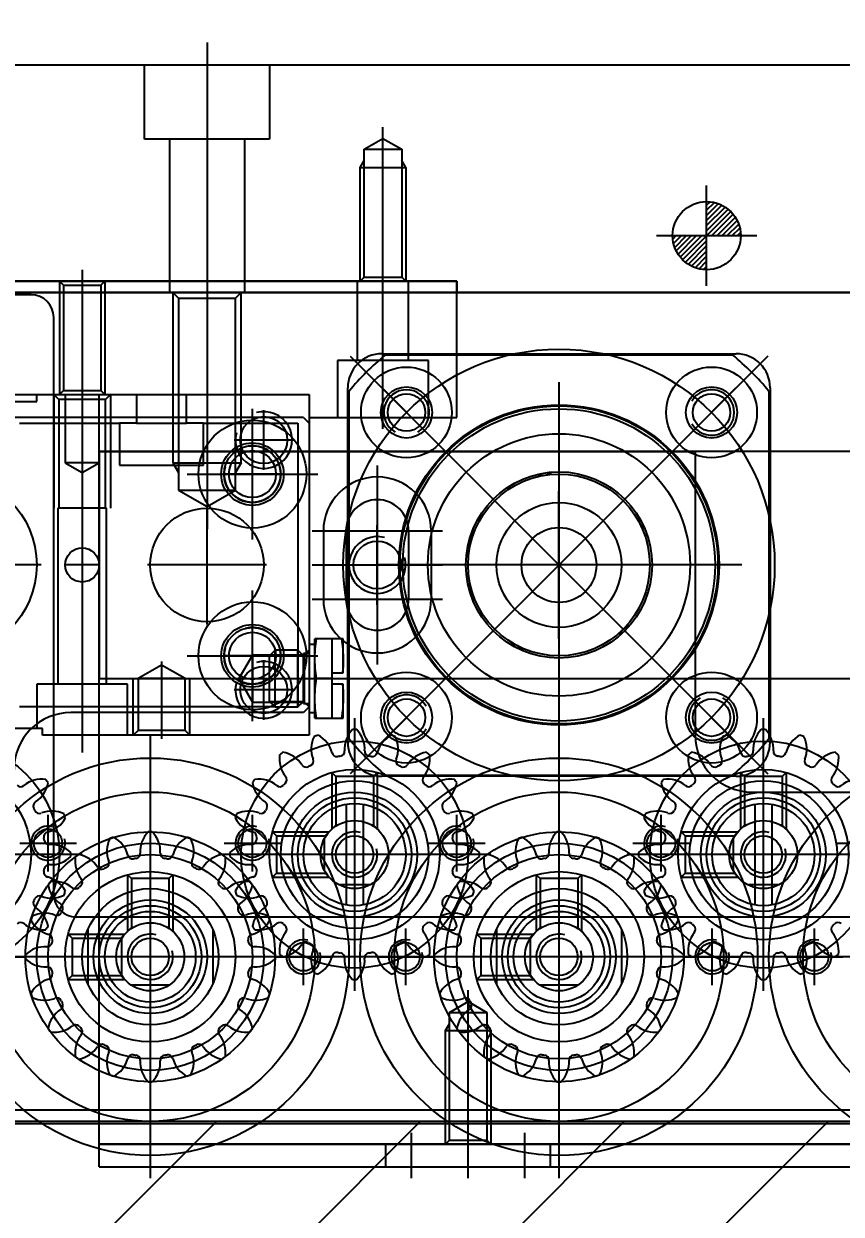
# Model space of a CAD drawing. Header units: inches. Extents: x 0 to 77285, y -118 to 40065.
# Drawn here: x 16392.5 to 16464.5, y 25987.4 to 26092.2 of the extents above; entities that cross this region are included whole.
import ezdxf

# ---------------------------------------------------------------- set-up
doc = ezdxf.new("R2010")
doc.units = ezdxf.units.IN
doc.header["$LTSCALE"] = 5
doc.header["$MEASUREMENT"] = 0
doc.layers.add('A', color=8, linetype='Continuous')
doc.styles.add('SCI', font='')
doc.styles.get('SCI').set_extended_font_data('Gulim')
doc.dimstyles.new('SCH', dxfattribs={"dimtxt": 2.5, "dimasz": 2, "dimexe": 1.25, "dimexo": 0.625, "dimtad": 1, "dimdec": 8, "dimtxsty": 'SCI', "dimcen": 2.5, "dimclrd": 4, "dimclre": 4, "dimclrt": 7, "dimadec": 8, "dimazin": 2, "dimtfac": 1, "dimtdec": 8, "dimtmove": 0, "dimatfit": 3, "dimfxl": 1, "dimarcsym": 0})
pattern_1 = [(45, (-857.70558, 44265.5008), (-0.224506403, 0.224506403), [])]

# ---------------------------------------------------------------- blocks, each defined once
blk = doc.blocks.new('A$Cc399747e')
h = blk.add_hatch()
h.set_pattern_fill('ANSI31', color=256, scale=4)
h.set_pattern_definition([(45, (8071.277, 63861.461), (-8.980256, 8.980256), [])])
h.paths.add_polyline_path([(891.8, 581), (491.8, 581), (491.8, 281), (891.8, 281)])
at = {"ltscale": 5}
h = blk.add_hatch(dxfattribs=at)
h.set_pattern_fill('ANSI31', color=256, scale=0.1)
h.set_pattern_definition(pattern_1)
edge = h.paths.add_edge_path()
edge.add_line((830.79, 203), (833.79, 203))
edge.add_arc((830.79, 203), 3, 0, 90)
edge.add_line((830.79, 206), (830.79, 203))
h = blk.add_hatch(dxfattribs=at)
h.set_pattern_fill('ANSI31', color=256, scale=0.1)
h.set_pattern_definition(pattern_1)
edge = h.paths.add_edge_path()
edge.add_line((830.79, 203), (827.79, 203))
edge.add_arc((830.79, 203), 3, 180, 270)
edge.add_line((830.79, 200), (830.79, 203))
for p, q in [((843.8, 247), (843.8, 286)), ((846.8, 286), (846.8, 282)), ((851.8, 286), (851.8, 282)), ((856.8, 286), (856.8, 282)), ((879.8, 247), (879.8, 286)), ((884.3, 285), (659.3, 285)), ((844.55, 285), (844.55, 283)), ((859.05, 285), (859.05, 283)), ((884.3, 285), (884.3, 283)), ((851.8, 284), (851.8, 269.45)), ((659.3, 283), (884.3, 283)), ((884.3, 283), (659.3, 283)), ((850.15, 282.65), (849.8, 283)), ((849.8, 273), (849.8, 283)), ((853.45, 282.65), (850.15, 282.65)), ((850.15, 271.4), (850.15, 282.65)), ((853.8, 283), (853.45, 282.65)), ((853.45, 282.65), (853.45, 271.4)), ((853.8, 283), (853.8, 273)), ((884.3, 283), (884.3, 222)), ((491.8, 281), (891.8, 281)), ((491.8, 281), (891.8, 281)), ((843.8, 254.5), (843.8, 278.5)), ((879.8, 254.5), (879.8, 278.5)), ((849.8, 273), (850.15, 272.39)), ((853.8, 273), (849.8, 273)), ((853.8, 273), (853.45, 272.39)), ((851.8, 270.45), (850.15, 271.4)), ((853.45, 271.4), (850.15, 271.4)), ((853.45, 271.4), (851.8, 270.45)), ((825.8, 245.5), (825.8, 269.5)), ((861.8, 245.5), (861.8, 269.5)), ((838.3, 264.1), (838.3, 268.9)), ((842.14, 269), (845.45, 269)), ((851.03, 268.5), (846.03, 268.5)), ((846.38, 268.15), (846.03, 268.5)), ((849.3, 264.1), (849.3, 268.9)), ((851.03, 268.5), (850.68, 268.15)), ((874.3, 264.1), (874.3, 268.9)), ((878.14, 269), (881.45, 269)), ((887.03, 268.5), (882.03, 268.5)), ((882.38, 268.15), (882.03, 268.5)), ((885.3, 264.1), (885.3, 268.9)), ((887.03, 268.5), (886.68, 268.15)), ((846.3, 268.16), (846.3, 264.84)), ((846.38, 268.02), (846.38, 268.15)), ((850.68, 268.15), (846.38, 268.15)), ((850.68, 264.85), (850.68, 268.15)), ((882.3, 268.16), (882.3, 264.84)), ((882.38, 268.02), (882.38, 268.15)), ((886.68, 268.15), (882.38, 268.15)), ((886.68, 264.85), (886.68, 268.15)), ((788.3, 266.5), (827.3, 266.5)), ((795.8, 266.5), (819.8, 266.5)), ((824.3, 266.5), (863.3, 266.5)), ((831.8, 266.5), (855.8, 266.5)), ((860.3, 266.5), (899.3, 266.5)), ((867.8, 266.5), (891.8, 266.5)), ((841.8, 259.27), (841.8, 264.26)), ((842.15, 263.91), (841.8, 264.26)), ((845.45, 263.91), (845.8, 264.26)), ((845.8, 259.27), (845.8, 264.26)), ((846.38, 264.85), (846.03, 264.5)), ((851.03, 264.5), (846.03, 264.5)), ((846.38, 264.85), (846.38, 264.98)), ((850.68, 264.85), (846.38, 264.85)), ((851.03, 264.5), (850.68, 264.85)), ((877.8, 259.27), (877.8, 264.26)), ((878.15, 263.91), (877.8, 264.26)), ((881.45, 263.91), (881.8, 264.26)), ((881.8, 259.27), (881.8, 264.26)), ((882.38, 264.85), (882.03, 264.5)), ((887.03, 264.5), (882.03, 264.5)), ((882.38, 264.85), (882.38, 264.98)), ((886.68, 264.85), (882.38, 264.85)), ((887.03, 264.5), (886.68, 264.85)), ((842.15, 263.91), (842.28, 263.91)), ((842.15, 259.62), (842.15, 263.91)), ((845.32, 263.91), (845.45, 263.91)), ((845.45, 259.62), (845.45, 263.91)), ((878.15, 263.91), (878.28, 263.91)), ((878.15, 259.62), (878.15, 263.91)), ((881.32, 263.91), (881.45, 263.91)), ((881.45, 259.62), (881.45, 263.91)), ((825.8, 252), (825.8, 263)), ((861.8, 252), (861.8, 263)), ((825.05, 253.06), (825.05, 261.94)), ((826.55, 253.06), (826.55, 261.94)), ((861.05, 253.06), (861.05, 261.94)), ((862.55, 253.06), (862.55, 261.94)), ((827.22, 260.14), (824.37, 260.14)), ((863.22, 260.14), (860.37, 260.14)), ((833.03, 259.5), (828.03, 259.5)), ((828.38, 259.15), (828.03, 259.5)), ((828.38, 259.02), (828.38, 259.15)), ((832.68, 259.15), (828.38, 259.15)), ((828.44, 258.92), (828.44, 256.08)), ((833.03, 259.5), (832.68, 259.15)), ((832.68, 255.85), (832.68, 259.15)), ((841.8, 259.27), (842.15, 259.62)), ((842.15, 259.62), (845.45, 259.62)), ((845.8, 259.27), (845.45, 259.62)), ((869.03, 259.5), (864.03, 259.5)), ((864.38, 259.15), (864.03, 259.5)), ((864.38, 259.02), (864.38, 259.15)), ((868.68, 259.15), (864.38, 259.15)), ((864.44, 258.92), (864.44, 256.08)), ((869.03, 259.5), (868.68, 259.15)), ((868.68, 255.85), (868.68, 259.15)), ((877.8, 259.27), (878.15, 259.62)), ((878.15, 259.62), (881.45, 259.62)), ((881.8, 259.27), (881.45, 259.62)), ((813.8, 257.5), (837.8, 257.5)), ((820.3, 257.5), (831.3, 257.5)), ((849.8, 257.5), (873.8, 257.5)), ((856.3, 257.5), (867.3, 257.5)), ((885.8, 257.5), (909.8, 257.5)), ((828.38, 255.85), (828.03, 255.5)), ((828.38, 255.85), (828.38, 255.98)), ((832.68, 255.85), (828.38, 255.85)), ((833.03, 255.5), (832.68, 255.85)), ((864.38, 255.85), (864.03, 255.5)), ((864.38, 255.85), (864.38, 255.98)), ((868.68, 255.85), (864.38, 255.85)), ((869.03, 255.5), (868.68, 255.85)), ((823.8, 250.27), (823.8, 255.26)), ((824.15, 254.91), (823.8, 255.26)), ((824.15, 254.91), (824.28, 254.91)), ((824.15, 250.62), (824.15, 254.91)), ((827.32, 254.91), (827.45, 254.91)), ((827.45, 254.91), (827.8, 255.26)), ((827.45, 250.62), (827.45, 254.91)), ((827.8, 250.27), (827.8, 255.26)), ((833.03, 255.5), (828.03, 255.5)), ((859.8, 250.27), (859.8, 255.26)), ((860.15, 254.91), (859.8, 255.26)), ((860.15, 254.91), (860.28, 254.91)), ((860.15, 250.62), (860.15, 254.91)), ((863.32, 254.91), (863.45, 254.91)), ((863.45, 254.91), (863.8, 255.26)), ((863.45, 250.62), (863.45, 254.91)), ((863.8, 250.27), (863.8, 255.26)), ((869.03, 255.5), (864.03, 255.5)), ((826.8, 252), (716.8, 252)), ((823.8, 250.27), (824.15, 250.62)), ((824.15, 250.62), (827.45, 250.62)), ((827.8, 250.27), (827.45, 250.62)), ((828.2, 250.6), (859.4, 250.6)), ((859.8, 250.27), (860.15, 250.62)), ((860.15, 250.62), (863.45, 250.62)), ((863.8, 250.27), (863.45, 250.62)), ((862.18, 213.62), (825.41, 250.38)), ((825.41, 213.62), (862.18, 250.38)), ((859.09, 250.5), (828.51, 250.5)), ((885.8, 215.5), (885.8, 248.5)), ((825.2, 216.4), (825.2, 247.6)), ((828.24, 247.56), (832.48, 243.31)), ((843.8, 215.9), (843.8, 248.1)), ((859.35, 247.56), (855.11, 243.31)), ((862.4, 247.6), (862.4, 216.4)), ((825.3, 216.71), (825.3, 247.29)), ((831.8, 222), (831.8, 247)), ((862.3, 216.71), (862.3, 247.29)), ((865.8, 247), (889.3, 247)), ((865.8, 217), (865.8, 247)), ((876.3, 247), (876.73, 246.57)), ((876.3, 247), (876.3, 242)), ((876.73, 246.57), (876.73, 242)), ((876.73, 246.57), (880.86, 246.57)), ((878.8, 240.5), (878.8, 247.31)), ((880.86, 246.57), (881.3, 247)), ((880.86, 242), (880.86, 246.57)), ((881.3, 247), (881.3, 242)), ((881.8, 247), (881.8, 242.5)), ((889.3, 247), (889.3, 246.4)), ((889.3, 246.4), (891.85, 246.4)), ((889.8, 242.5), (889.8, 246.4)), ((862.81, 245.5), (862.8, 245.46)), ((862.8, 245.46), (862.8, 242.5)), ((865.3, 245.5), (862.81, 245.5)), ((862.84, 244.63), (862.94, 245.5)), ((863.8, 242.5), (863.8, 245.5)), ((865.15, 245.5), (865.26, 244.63)), ((865.3, 245.5), (865.3, 238.5)), ((869.8, 245.63), (869.8, 240.38)), ((870.8, 245.75), (870.8, 234.25)), ((862.8, 243.75), (862.84, 244.63)), ((865.26, 244.63), (865.3, 243.75)), ((865.8, 245), (865.3, 245)), ((865.8, 244.5), (866.3, 245)), ((866.23, 244.07), (865.8, 244.5)), ((865.8, 219.5), (865.8, 244.5)), ((866.3, 245), (886.8, 245)), ((866.79, 244.5), (866.3, 244.01)), ((868.81, 244.5), (866.79, 244.5)), ((866.79, 244.5), (866.79, 239.5)), ((866.8, 219.5), (866.8, 244.5)), ((869.3, 244.01), (868.81, 244.5)), ((868.81, 244.5), (868.81, 239.5)), ((868.81, 244.5), (891.33, 244.5)), ((862.82, 243.12), (862.8, 243.75)), ((865.3, 243.75), (865.26, 242.88)), ((866.3, 244.2), (865.8, 244.2)), ((870.8, 244.07), (866.23, 244.07)), ((866.23, 239.93), (866.23, 244.07)), ((866.3, 244.2), (866.3, 239.8)), ((869.3, 244.01), (866.3, 244.01)), ((869.3, 244.01), (866.3, 244.01)), ((869.3, 244.01), (869.3, 239.99)), ((871.99, 242), (870.8, 244.07)), ((870.8, 239.93), (870.8, 244.07)), ((862.8, 242.5), (863.8, 242.5)), ((862.87, 242.5), (862.82, 243.12)), ((863.8, 241.5), (863.8, 242.5)), ((865.26, 242.88), (865.15, 242)), ((867.17, 243), (872.42, 243)), ((870.8, 242.63), (870.8, 237.38)), ((881.8, 242.5), (889.8, 242.5)), ((883.65, 242.5), (883.65, 227)), ((887.95, 227), (887.95, 242.5)), ((884.3, 242), (659.3, 242)), ((872.3, 242), (862.47, 242)), ((862.8, 241.5), (862.8, 238.54)), ((863.8, 241.5), (862.8, 241.5)), ((862.82, 240.88), (862.87, 241.5)), ((863.8, 242), (865.15, 242)), ((863.8, 238.5), (863.8, 241.5)), ((865.15, 242), (865.26, 241.13)), ((865.26, 241.13), (865.3, 240.25)), ((870.8, 239.93), (871.99, 242)), ((876.73, 242), (878.8, 240.81)), ((876.73, 242), (880.86, 242)), ((878.8, 240.81), (880.86, 242)), ((884.3, 222), (884.3, 242)), ((859.8, 223.25), (859.8, 240.75)), ((862.8, 240.25), (862.82, 240.88)), ((862.84, 239.37), (862.8, 240.25)), ((865.3, 240.25), (865.26, 239.38)), ((862.94, 238.5), (862.84, 239.37)), ((876.55, 240), (865.05, 240)), ((865.26, 239.38), (865.15, 238.5)), ((865.3, 239), (865.8, 239)), ((865.8, 239.5), (866.23, 239.93)), ((865.8, 239.8), (866.3, 239.8)), ((866.23, 239.93), (870.8, 239.93)), ((866.3, 239.99), (866.79, 239.5)), ((869.3, 239.99), (866.3, 239.99)), ((869.3, 239.99), (866.3, 239.99)), ((866.79, 239.5), (868.81, 239.5)), ((868.17, 240), (873.42, 240)), ((868.81, 239.5), (869.3, 239.99)), ((843.8, 238.5), (843.8, 225.5)), ((862.8, 238.54), (862.81, 238.5)), ((862.81, 238.5), (865.3, 238.5)), ((874.8, 237.25), (874.8, 226.75)), ((865.55, 235), (854.05, 235)), ((855.05, 229), (855.05, 235)), ((857.05, 229), (857.05, 235)), ((859.8, 235.5), (859.8, 228.5)), ((862.55, 229), (862.55, 235)), ((864.55, 229), (864.55, 235)), ((827.7, 232), (859.9, 232)), ((837.3, 232), (850.3, 232)), ((865.55, 232), (854.05, 232)), ((863.3, 232), (856.3, 232)), ((869.55, 232), (880.05, 232)), ((884.22, 232), (887.37, 232)), ((889.4, 232), (906.2, 232)), ((870.8, 229.75), (870.8, 218.25)), ((865.55, 229), (854.05, 229)), ((870.8, 226.63), (870.8, 221.38)), ((883.3, 217), (883.3, 227)), ((883.65, 227), (887.95, 227)), ((883.73, 227), (883.73, 217.43)), ((887.86, 217.43), (887.86, 227)), ((888.3, 217), (888.3, 227)), ((876.55, 224), (865.05, 224)), ((868.17, 224), (873.42, 224)), ((869.8, 223.63), (869.8, 218.38)), ((885.8, 223.87), (884.3, 223)), ((887.3, 223), (885.8, 223.87)), ((875.1, 223.2), (875.1, 219.5)), ((882.5, 223.2), (875.1, 223.2)), ((882.5, 219.5), (882.5, 223.2)), ((884.3, 223), (887.3, 223)), ((884.3, 223), (884.3, 217)), ((887.3, 217), (887.3, 223)), ((659.3, 222), (884.3, 222)), ((884.3, 222), (831.8, 222)), ((828.24, 216.44), (832.48, 220.69)), ((859.35, 216.44), (855.11, 220.69)), ((867.17, 221), (872.42, 221)), ((859.3, 220), (859.3, 206)), ((866.3, 219), (865.8, 219.5)), ((875.1, 219.5), (866.8, 219.5)), ((875.1, 219.5), (876.6, 219.5)), ((881, 219.5), (876.6, 219.5)), ((876.6, 219.5), (876.6, 217)), ((881, 219.5), (882.5, 219.5)), ((881, 217), (881, 219.5)), ((891.33, 219.5), (882.5, 219.5)), ((865.8, 219), (852.8, 219)), ((852.8, 219), (852.8, 207)), ((855.3, 219), (855.3, 214)), ((863.3, 214), (863.3, 219)), ((865.8, 217), (865.8, 219)), ((866.3, 219), (929.3, 219)), ((885.8, 206), (885.8, 219)), ((876.6, 217), (865.8, 217)), ((929.8, 217), (865.8, 217)), ((889.8, 217), (881, 217)), ((883.73, 217.43), (883.3, 217)), ((883.73, 217.43), (887.86, 217.43)), ((883.8, 207), (883.8, 217)), ((884.15, 216.65), (883.8, 217)), ((887.45, 216.65), (887.8, 217)), ((887.8, 207), (887.8, 217)), ((888.3, 217), (887.86, 217.43)), ((889.8, 217.6), (889.8, 217)), ((891.85, 217.6), (889.8, 217.6)), ((887.45, 216.65), (884.15, 216.65)), ((884.15, 207.35), (884.15, 216.65)), ((887.45, 207.35), (887.45, 216.65)), ((855.3, 214), (863.3, 214)), ((857.05, 214), (857.05, 207)), ((861.55, 214), (861.55, 207)), ((859.4, 213.4), (828.2, 213.4)), ((859.09, 213.5), (828.51, 213.5)), ((874.8, 186), (874.8, 210)), ((1040.8, 208), (400.8, 208)), ((403.8, 208), (1037.8, 208)), ((852.8, 207), (852.8, 208)), ((859.3, 208), (859.3, 193.45)), ((871.5, 194.5), (871.5, 208)), ((878.1, 194.5), (878.1, 208)), ((942.8, 207), (852.8, 207)), ((852.8, 207), (942.8, 207)), ((857.65, 206.65), (857.3, 207)), ((857.3, 197), (857.3, 207)), ((860.95, 206.65), (857.65, 206.65)), ((857.65, 195.4), (857.65, 206.65)), ((861.3, 207), (860.95, 206.65)), ((860.95, 206.65), (860.95, 195.4)), ((861.3, 207), (861.3, 197)), ((883.8, 207), (884.15, 207.35)), ((887.45, 207.35), (884.15, 207.35)), ((887.8, 207), (887.45, 207.35)), ((857.3, 197), (857.65, 196.39)), ((861.3, 197), (857.3, 197)), ((861.3, 197), (860.95, 196.39)), ((859.3, 194.45), (857.65, 195.4)), ((860.95, 195.4), (857.65, 195.4)), ((860.95, 195.4), (859.3, 194.45)), ((869.3, 188), (869.3, 194.5)), ((869.3, 194.5), (880.3, 194.5)), ((880.3, 194.5), (880.3, 188)), ((400.8, 188), (1040.8, 188))]:
    blk.add_line(p, q)
at = {"ltscale": 3}
for p, q in [((213.79, 281.2), (1040.8, 281.2)), ((213.79, 280), (1040.8, 280)), ((213.79, 280), (1040.8, 280)), ((843.8, 253.5), (843.8, 279.5)), ((879.8, 253.5), (879.8, 279.5)), ((821.3, 269), (821.3, 264)), ((830.3, 269), (830.3, 264)), ((857.3, 269), (857.3, 264)), ((866.3, 269), (866.3, 264)), ((794.8, 266.5), (820.8, 266.5)), ((823.8, 266.5), (818.8, 266.5)), ((832.8, 266.5), (827.8, 266.5)), ((830.8, 266.5), (856.8, 266.5)), ((859.8, 266.5), (854.8, 266.5)), ((868.8, 266.5), (863.8, 266.5)), ((866.8, 266.5), (892.8, 266.5)), ((895.8, 266.5), (890.8, 266.5)), ((825.8, 250), (825.8, 265)), ((861.8, 250), (861.8, 265)), ((655.3, 263), (886.3, 263)), ((888.3, 261), (888.3, 210.2)), ((834.8, 259), (834.8, 254)), ((852.8, 259), (852.8, 254)), ((870.8, 259), (870.8, 254)), ((888.8, 259), (888.8, 254)), ((818.3, 257.5), (833.3, 257.5)), ((854.3, 257.5), (869.3, 257.5)), ((890.3, 257.5), (905.3, 257.5)), ((819.3, 256.5), (814.3, 256.5)), ((837.3, 256.5), (832.3, 256.5)), ((855.3, 256.5), (850.3, 256.5)), ((873.3, 256.5), (868.3, 256.5)), ((891.3, 256.5), (886.3, 256.5)), ((874.8, 206), (874.8, 228.84)), ((874.8, 226.84), (872.3, 225.4)), ((877.3, 225.4), (874.8, 226.84)), ((877.3, 225.4), (872.3, 225.4)), ((872.3, 225.4), (872.3, 208.5)), ((877.3, 208.5), (877.3, 225.4)), ((871.8, 223), (872.3, 223.87)), ((877.8, 223), (877.3, 223.87)), ((877.8, 223), (871.8, 223)), ((871.8, 223), (871.8, 208)), ((877.8, 208), (877.8, 223)), ((1040.8, 208), (243.8, 208)), ((872.3, 208.5), (871.8, 208)), ((877.3, 208.5), (872.3, 208.5)), ((877.8, 208), (877.3, 208.5)), ((890.3, 208.2), (1038.8, 208.2))]:
    blk.add_line(p, q, dxfattribs=at)
at = {"ltscale": 5}
for p, q in [((830.79, 207.41), (830.79, 198.59)), ((835.21, 203), (826.38, 203))]:
    blk.add_line(p, q, dxfattribs=at)
for centre, radius in [((807.8, 266.5), 17.5), ((843.8, 266.5), 17.5), ((879.8, 266.5), 17.5), ((807.8, 266.5), 14.5), ((843.8, 266.5), 14.5), ((879.8, 266.5), 14.5), ((843.8, 266.5), 10), ((879.8, 266.5), 10), ((843.8, 266.5), 7.5), ((879.8, 266.5), 7.5), ((843.8, 266.5), 6), ((843.8, 266.5), 5), ((879.8, 266.5), 6), ((879.8, 266.5), 5), ((843.8, 266.5), 4.5), ((843.8, 266.5), 4), ((879.8, 266.5), 4.5), ((879.8, 266.5), 4), ((843.8, 266.5), 3), ((843.8, 266.5), 3), ((879.8, 266.5), 3), ((879.8, 266.5), 3), ((825.8, 257.5), 10), ((843.8, 266.5), 1.65), ((861.8, 257.5), 10), ((879.8, 266.5), 1.65), ((897.8, 257.5), 10), ((825.8, 257.5), 7.5), ((861.8, 257.5), 7.5), ((897.8, 257.5), 7.5), ((825.8, 257.5), 5), ((861.8, 257.5), 5), ((825.8, 257.5), 4.5), ((825.8, 257.5), 4.5), ((861.8, 257.5), 4.5), ((861.8, 257.5), 4.5), ((825.8, 257.5), 3), ((825.8, 257.5), 3), ((861.8, 257.5), 3), ((861.8, 257.5), 3), ((825.8, 257.5), 1.65), ((861.8, 257.5), 1.65), ((843.8, 232), 19), ((843.8, 232), 19), ((830.36, 245.44), 4), ((857.23, 245.44), 4), ((830.36, 245.44), 2.25), ((857.23, 245.44), 2.25), ((830.36, 245.44), 1.65), ((857.23, 245.44), 1.65), ((843.8, 232), 14.1), ((843.8, 232), 14), ((843.8, 232), 13.75), ((870.8, 240), 4.75), ((869.8, 243), 2.07), ((843.8, 232), 11.55), ((870.8, 240), 2.75), ((870.8, 240), 2.5), ((870.8, 240), 2.07), ((843.8, 232), 8.2), ((843.8, 232), 8), ((897.8, 232), 8), ((897.8, 232), 8), ((843.8, 232), 5.5), ((874.8, 232), 5), ((843.8, 232), 3.3), ((859.8, 232), 2.1), ((885.8, 232), 1.5), ((870.8, 224), 4.75), ((870.8, 224), 2.75), ((870.8, 224), 2.5), ((870.8, 224), 2.07), ((830.36, 218.57), 4), ((857.23, 218.57), 4), ((869.8, 221), 2.07), ((830.36, 218.57), 2.25), ((830.36, 218.57), 1.65), ((857.23, 218.57), 2.25), ((857.23, 218.57), 1.65)]:
    blk.add_circle(centre, radius)
at = {"ltscale": 3}
for centre, radius in [((843.8, 266.5), 11), ((879.8, 266.5), 11), ((843.8, 266.5), 9), ((879.8, 266.5), 9), ((821.3, 266.5), 1.25), ((830.3, 266.5), 1.25), ((857.3, 266.5), 1.25), ((866.3, 266.5), 1.25), ((825.8, 257.5), 6.5), ((861.8, 257.5), 6.5), ((825.8, 257.5), 5.5), ((861.8, 257.5), 5.5), ((834.8, 256.5), 1.25), ((852.8, 256.5), 1.25), ((870.8, 256.5), 1.25), ((888.8, 256.5), 1.25)]:
    blk.add_circle(centre, radius, dxfattribs=at)
at = {"ltscale": 5}
blk.add_circle((830.79, 203), 3, dxfattribs=at)
for centre, radius, start, end in [((842.47, 275.8), 2.5, 153.8655, 201.1579), ((843.8, 266.5), 11, 108, 108.9494), ((843.8, 266.5), 11, 107.0506, 108), ((839.4, 274.81), 2.5, 14.8421, 62.1345), ((845.41, 275.76), 2.5, 135.8655, 183.1579), ((843.8, 266.5), 11, 90, 90.9494), ((843.8, 266.5), 11, 89.0506, 90), ((842.19, 275.76), 2.5, 356.8421, 44.1345), ((848.19, 274.81), 2.5, 117.8655, 165.1579), ((843.8, 266.5), 11, 72, 72.9494), ((843.8, 266.5), 11, 71.0506, 72), ((845.12, 275.8), 2.5, 338.8421, 26.1345), ((878.47, 275.8), 2.5, 153.8655, 201.1579), ((879.8, 266.5), 11, 108, 108.9494), ((879.8, 266.5), 11, 107.0506, 108), ((875.4, 274.81), 2.5, 14.8421, 62.1345), ((881.41, 275.76), 2.5, 135.8655, 183.1579), ((879.8, 266.5), 11, 90, 90.9494), ((879.8, 266.5), 11, 89.0506, 90), ((878.19, 275.76), 2.5, 356.8421, 44.1345), ((884.19, 274.81), 2.5, 117.8655, 165.1579), ((879.8, 266.5), 11, 72, 72.9494), ((879.8, 266.5), 11, 71.0506, 72), ((881.12, 275.8), 2.5, 338.8421, 26.1345), ((839.66, 274.94), 2.5, 171.8655, 219.1579), ((843.8, 266.5), 11, 126, 126.9494), ((843.8, 266.5), 11, 125.0506, 126), ((837.05, 273.04), 2.5, 32.8421, 80.1345), ((839.73, 274.74), 0.442, 296.289, 21.1579), ((842.25, 275.56), 0.442, 194.8421, 279.711), ((843.8, 266.5), 8.75, 99, 99.711), ((843.8, 266.5), 8.75, 98.289, 99), ((842.47, 275.6), 0.442, 278.289, 3.1579), ((845.12, 275.6), 0.442, 176.8421, 261.711), ((843.8, 266.5), 8.75, 81, 81.711), ((843.8, 266.5), 8.75, 80.289, 81), ((845.35, 275.56), 0.442, 260.289, 345.1579), ((847.87, 274.74), 0.442, 158.8421, 243.711), ((850.54, 273.04), 2.5, 99.8655, 147.1579), ((847.93, 274.94), 2.5, 320.8421, 8.1345), ((843.8, 266.5), 11, 54, 54.9494), ((843.8, 266.5), 11, 53.0506, 54), ((875.66, 274.94), 2.5, 171.8655, 219.1579), ((879.8, 266.5), 11, 126, 126.9494), ((879.8, 266.5), 11, 125.0506, 126), ((873.05, 273.04), 2.5, 32.8421, 80.1345), ((875.73, 274.74), 0.442, 296.289, 21.1579), ((878.25, 275.56), 0.442, 194.8421, 279.711), ((879.8, 266.5), 8.75, 99, 99.711), ((879.8, 266.5), 8.75, 98.289, 99), ((878.47, 275.6), 0.442, 278.289, 3.1579), ((881.12, 275.6), 0.442, 176.8421, 261.711), ((879.8, 266.5), 8.75, 81, 81.711), ((879.8, 266.5), 8.75, 80.289, 81), ((881.35, 275.56), 0.442, 260.289, 345.1579), ((883.87, 274.74), 0.442, 158.8421, 243.711), ((886.54, 273.04), 2.5, 99.8655, 147.1579), ((883.93, 274.94), 2.5, 320.8421, 8.1345), ((879.8, 266.5), 11, 54, 54.9494), ((879.8, 266.5), 11, 53.0506, 54), ((839.52, 274.64), 0.442, 212.8421, 297.711), ((843.8, 266.5), 8.75, 117, 117.711), ((843.8, 266.5), 8.75, 116.289, 117), ((843.8, 266.5), 8.75, 63, 63.711), ((843.8, 266.5), 8.75, 62.289, 63), ((848.07, 274.64), 0.442, 242.289, 327.1579), ((875.52, 274.64), 0.442, 212.8421, 297.711), ((879.8, 266.5), 8.75, 117, 117.711), ((879.8, 266.5), 8.75, 116.289, 117), ((879.8, 266.5), 8.75, 63, 63.711), ((879.8, 266.5), 8.75, 62.289, 63), ((884.07, 274.64), 0.442, 242.289, 327.1579), ((843.8, 266.5), 11, 144, 144.9494), ((837.26, 273.25), 2.5, 189.8655, 237.1579), ((843.8, 266.5), 11, 143.0506, 144), ((835.36, 270.64), 2.5, 50.8421, 98.1345), ((837.22, 272.92), 0.442, 230.8421, 315.711), ((843.8, 266.5), 8.75, 135, 135.711), ((843.8, 266.5), 8.75, 134.289, 135), ((837.38, 273.08), 0.442, 314.289, 39.1579), ((850.22, 273.08), 0.442, 140.8421, 225.711), ((843.8, 266.5), 8.75, 45, 45.711), ((843.8, 266.5), 8.75, 44.289, 45), ((850.38, 272.92), 0.442, 224.289, 309.1579), ((852.23, 270.64), 2.5, 81.8655, 129.1579), ((850.34, 273.25), 2.5, 302.8421, 350.1345), ((843.8, 266.5), 11, 36, 36.9494), ((843.8, 266.5), 11, 35.0506, 36), ((879.8, 266.5), 11, 144, 144.9494), ((873.26, 273.25), 2.5, 189.8655, 237.1579), ((879.8, 266.5), 11, 143.0506, 144), ((871.36, 270.64), 2.5, 50.8421, 98.1345), ((873.22, 272.92), 0.442, 230.8421, 315.711), ((879.8, 266.5), 8.75, 135, 135.711), ((879.8, 266.5), 8.75, 134.289, 135), ((873.38, 273.08), 0.442, 314.289, 39.1579), ((886.22, 273.08), 0.442, 140.8421, 225.711), ((879.8, 266.5), 8.75, 45, 45.711), ((879.8, 266.5), 8.75, 44.289, 45), ((886.38, 272.92), 0.442, 224.289, 309.1579), ((888.23, 270.64), 2.5, 81.8655, 129.1579), ((886.34, 273.25), 2.5, 302.8421, 350.1345), ((879.8, 266.5), 11, 36, 36.9494), ((879.8, 266.5), 11, 35.0506, 36), ((835.66, 270.77), 0.442, 332.289, 57.1579), ((843.8, 266.5), 8.75, 153, 153.711), ((843.8, 266.5), 8.75, 152.289, 153), ((851.93, 270.77), 0.442, 122.8421, 207.711), ((843.8, 266.5), 8.75, 27, 27.711), ((843.8, 266.5), 8.75, 26.289, 27), ((871.66, 270.77), 0.442, 332.289, 57.1579), ((879.8, 266.5), 8.75, 153, 153.711), ((879.8, 266.5), 8.75, 152.289, 153), ((887.93, 270.77), 0.442, 122.8421, 207.711), ((879.8, 266.5), 8.75, 27, 27.711), ((879.8, 266.5), 8.75, 26.289, 27), ((843.8, 266.5), 11, 162, 162.9494), ((835.49, 270.89), 2.5, 207.8655, 255.1579), ((843.8, 266.5), 11, 161.0506, 162), ((834.49, 267.83), 2.5, 68.8421, 116.1345), ((835.56, 270.57), 0.442, 248.8421, 333.711), ((852.04, 270.57), 0.442, 206.289, 291.1579), ((853.1, 267.83), 2.5, 63.8655, 111.1579), ((852.1, 270.89), 2.5, 284.8421, 332.1345), ((843.8, 266.5), 11, 18, 18.9494), ((843.8, 266.5), 11, 17.0506, 18), ((879.8, 266.5), 11, 162, 162.9494), ((871.49, 270.89), 2.5, 207.8655, 255.1579), ((879.8, 266.5), 11, 161.0506, 162), ((870.49, 267.83), 2.5, 68.8421, 116.1345), ((871.56, 270.57), 0.442, 248.8421, 333.711), ((888.04, 270.57), 0.442, 206.289, 291.1579), ((889.1, 267.83), 2.5, 63.8655, 111.1579), ((888.1, 270.89), 2.5, 284.8421, 332.1345), ((879.8, 266.5), 11, 18, 18.9494), ((879.8, 266.5), 11, 17.0506, 18), ((827.41, 266.76), 2.5, 135.8655, 183.1579), ((825.8, 257.5), 11, 90, 90.9494), ((825.8, 257.5), 11, 89.0506, 90), ((824.19, 266.76), 2.5, 356.8421, 44.1345), ((834.74, 268.05), 0.442, 350.289, 75.1579), ((843.8, 266.5), 2, 255, 195), ((852.86, 268.05), 0.442, 104.8421, 189.711), ((863.41, 266.76), 2.5, 135.8655, 183.1579), ((861.8, 257.5), 11, 90, 90.9494), ((861.8, 257.5), 11, 89.0506, 90), ((860.19, 266.76), 2.5, 356.8421, 44.1345), ((870.74, 268.05), 0.442, 350.289, 75.1579), ((879.8, 266.5), 2, 255, 195), ((888.86, 268.05), 0.442, 104.8421, 189.711), ((824.47, 266.8), 2.5, 153.8655, 201.1579), ((825.8, 257.5), 11, 108, 108.9494), ((825.8, 257.5), 11, 107.0506, 108), ((821.4, 265.81), 2.5, 14.8421, 62.1345), ((830.19, 265.81), 2.5, 117.8655, 165.1579), ((825.8, 257.5), 11, 72, 72.9494), ((825.8, 257.5), 11, 71.0506, 72), ((827.12, 266.8), 2.5, 338.8421, 26.1345), ((834.54, 264.89), 2.5, 86.8421, 134.1345), ((834.7, 267.83), 0.442, 266.8421, 351.711), ((843.8, 266.5), 8.75, 171, 171.711), ((843.8, 266.5), 8.75, 170.289, 171), ((843.8, 266.5), 8.75, 9, 9.711), ((843.8, 266.5), 8.75, 8.289, 9), ((852.89, 267.83), 0.442, 188.289, 273.1579), ((853.05, 264.89), 2.5, 45.8655, 93.1579), ((860.47, 266.8), 2.5, 153.8655, 201.1579), ((861.8, 257.5), 11, 108, 108.9494), ((861.8, 257.5), 11, 107.0506, 108), ((857.4, 265.81), 2.5, 14.8421, 62.1345), ((866.19, 265.81), 2.5, 117.8655, 165.1579), ((861.8, 257.5), 11, 72, 72.9494), ((861.8, 257.5), 11, 71.0506, 72), ((863.12, 266.8), 2.5, 338.8421, 26.1345), ((870.54, 264.89), 2.5, 86.8421, 134.1345), ((870.7, 267.83), 0.442, 266.8421, 351.711), ((879.8, 266.5), 8.75, 171, 171.711), ((879.8, 266.5), 8.75, 170.289, 171), ((879.8, 266.5), 8.75, 9, 9.711), ((879.8, 266.5), 8.75, 8.289, 9), ((888.89, 267.83), 0.442, 188.289, 273.1579), ((889.05, 264.89), 2.5, 45.8655, 93.1579), ((821.66, 265.94), 2.5, 171.8655, 219.1579), ((825.8, 257.5), 11, 126, 126.9494), ((825.8, 257.5), 11, 125.0506, 126), ((819.05, 264.04), 2.5, 32.8421, 80.1345), ((824.25, 266.56), 0.442, 194.8421, 279.711), ((824.47, 266.6), 0.442, 278.289, 3.1579), ((827.12, 266.6), 0.442, 176.8421, 261.711), ((827.35, 266.56), 0.442, 260.289, 345.1579), ((832.54, 264.04), 2.5, 99.8655, 147.1579), ((829.93, 265.94), 2.5, 320.8421, 8.1345), ((825.8, 257.5), 11, 54, 54.9494), ((825.8, 257.5), 11, 53.0506, 54), ((843.8, 266.5), 11, 179.0506, 180), ((843.8, 266.5), 11, 180, 180.9494), ((834.54, 268.11), 2.5, 225.8655, 273.1579), ((853.05, 268.11), 2.5, 266.8421, 314.1345), ((843.8, 266.5), 11, 360, 0.9494), ((843.8, 266.5), 11, 359.0506, 0), ((857.66, 265.94), 2.5, 171.8655, 219.1579), ((861.8, 257.5), 11, 126, 126.9494), ((861.8, 257.5), 11, 125.0506, 126), ((855.05, 264.04), 2.5, 32.8421, 80.1345), ((860.25, 266.56), 0.442, 194.8421, 279.711), ((860.47, 266.6), 0.442, 278.289, 3.1579), ((863.12, 266.6), 0.442, 176.8421, 261.711), ((863.35, 266.56), 0.442, 260.289, 345.1579), ((868.54, 264.04), 2.5, 99.8655, 147.1579), ((865.93, 265.94), 2.5, 320.8421, 8.1345), ((861.8, 257.5), 11, 54, 54.9494), ((861.8, 257.5), 11, 53.0506, 54), ((879.8, 266.5), 11, 179.0506, 180), ((879.8, 266.5), 11, 180, 180.9494), ((870.54, 268.11), 2.5, 225.8655, 273.1579), ((889.05, 268.11), 2.5, 266.8421, 314.1345), ((879.8, 266.5), 11, 360, 0.9494), ((879.8, 266.5), 11, 359.0506, 0), ((821.52, 265.64), 0.442, 212.8421, 297.711), ((825.8, 257.5), 8.75, 117, 117.711), ((825.8, 257.5), 8.75, 116.289, 117), ((821.73, 265.74), 0.442, 296.289, 21.1579), ((825.8, 257.5), 8.75, 99, 99.711), ((825.8, 257.5), 8.75, 98.289, 99), ((825.8, 257.5), 8.75, 81, 81.711), ((825.8, 257.5), 8.75, 80.289, 81), ((829.87, 265.74), 0.442, 158.8421, 243.711), ((825.8, 257.5), 8.75, 63, 63.711), ((825.8, 257.5), 8.75, 62.289, 63), ((830.07, 265.64), 0.442, 242.289, 327.1579), ((834.7, 265.17), 0.442, 8.289, 93.1579), ((843.8, 266.5), 8.75, 188.289, 189), ((843.8, 266.5), 8.75, 351, 351.711), ((852.89, 265.17), 0.442, 86.8421, 171.711), ((857.52, 265.64), 0.442, 212.8421, 297.711), ((861.8, 257.5), 8.75, 117, 117.711), ((861.8, 257.5), 8.75, 116.289, 117), ((857.73, 265.74), 0.442, 296.289, 21.1579), ((861.8, 257.5), 8.75, 99, 99.711), ((861.8, 257.5), 8.75, 98.289, 99), ((861.8, 257.5), 8.75, 81, 81.711), ((861.8, 257.5), 8.75, 80.289, 81), ((865.87, 265.74), 0.442, 158.8421, 243.711), ((861.8, 257.5), 8.75, 63, 63.711), ((861.8, 257.5), 8.75, 62.289, 63), ((866.07, 265.64), 0.442, 242.289, 327.1579), ((870.7, 265.17), 0.442, 8.289, 93.1579), ((879.8, 266.5), 8.75, 188.289, 189), ((879.8, 266.5), 8.75, 351, 351.711), ((888.89, 265.17), 0.442, 86.8421, 171.711), ((819.38, 264.08), 0.442, 314.289, 39.1579), ((832.22, 264.08), 0.442, 140.8421, 225.711), ((835.49, 262.11), 2.5, 104.8421, 152.1345), ((834.74, 264.95), 0.442, 284.8421, 9.711), ((843.8, 266.5), 8.75, 189, 189.711), ((843.8, 266.5), 8.75, 350.289, 351), ((852.86, 264.95), 0.442, 170.289, 255.1579), ((852.1, 262.11), 2.5, 27.8655, 75.1579), ((855.38, 264.08), 0.442, 314.289, 39.1579), ((868.22, 264.08), 0.442, 140.8421, 225.711), ((871.49, 262.11), 2.5, 104.8421, 152.1345), ((870.74, 264.95), 0.442, 284.8421, 9.711), ((879.8, 266.5), 8.75, 189, 189.711), ((879.8, 266.5), 8.75, 350.289, 351), ((888.86, 264.95), 0.442, 170.289, 255.1579), ((888.1, 262.11), 2.5, 27.8655, 75.1579), ((819.22, 263.92), 0.442, 230.8421, 315.711), ((825.8, 257.5), 8.75, 135, 135.711), ((825.8, 257.5), 8.75, 134.289, 135), ((825.8, 257.5), 8.75, 45, 45.711), ((825.8, 257.5), 8.75, 44.289, 45), ((832.38, 263.92), 0.442, 224.289, 309.1579), ((834.23, 261.64), 2.5, 81.8655, 129.1579), ((843.8, 266.5), 11, 197.0506, 198), ((843.8, 266.5), 11, 198, 198.9494), ((832.34, 264.25), 2.5, 302.8421, 350.1345), ((825.8, 257.5), 11, 36, 36.9494), ((825.8, 257.5), 11, 35.0506, 36), ((861.8, 257.5), 11, 144, 144.9494), ((855.26, 264.25), 2.5, 189.8655, 237.1579), ((861.8, 257.5), 11, 143.0506, 144), ((853.36, 261.64), 2.5, 50.8421, 98.1345), ((843.8, 266.5), 11, 341.0506, 342), ((843.8, 266.5), 11, 342, 342.9494), ((855.22, 263.92), 0.442, 230.8421, 315.711), ((861.8, 257.5), 8.75, 135, 135.711), ((861.8, 257.5), 8.75, 134.289, 135), ((861.8, 257.5), 8.75, 45, 45.711), ((861.8, 257.5), 8.75, 44.289, 45), ((868.38, 263.92), 0.442, 224.289, 309.1579), ((870.23, 261.64), 2.5, 81.8655, 129.1579), ((879.8, 266.5), 11, 197.0506, 198), ((879.8, 266.5), 11, 198, 198.9494), ((868.34, 264.25), 2.5, 302.8421, 350.1345), ((861.8, 257.5), 11, 36, 36.9494), ((861.8, 257.5), 11, 35.0506, 36), ((897.8, 257.5), 11, 144, 144.9494), ((891.26, 264.25), 2.5, 189.8655, 237.1579), ((897.8, 257.5), 11, 143.0506, 144), ((889.36, 261.64), 2.5, 50.8421, 98.1345), ((879.8, 266.5), 11, 341.0506, 342), ((879.8, 266.5), 11, 342, 342.9494), ((891.22, 263.92), 0.442, 230.8421, 315.711), ((834.49, 265.17), 2.5, 243.8655, 291.1579), ((833.93, 261.77), 0.442, 122.8421, 207.711), ((835.56, 262.43), 0.442, 26.289, 111.1579), ((835.66, 262.23), 0.442, 302.8421, 27.711), ((843.8, 266.5), 8.75, 206.289, 207), ((843.8, 266.5), 8.75, 207, 207.711), ((851.93, 262.23), 0.442, 152.289, 237.1579), ((843.8, 266.5), 8.75, 332.289, 333), ((843.8, 266.5), 8.75, 333, 333.711), ((852.04, 262.43), 0.442, 68.8421, 153.711), ((853.1, 265.17), 2.5, 248.8421, 296.1345), ((853.66, 261.77), 0.442, 332.289, 57.1579), ((870.49, 265.17), 2.5, 243.8655, 291.1579), ((869.93, 261.77), 0.442, 122.8421, 207.711), ((871.56, 262.43), 0.442, 26.289, 111.1579), ((871.66, 262.23), 0.442, 302.8421, 27.711), ((879.8, 266.5), 8.75, 206.289, 207), ((879.8, 266.5), 8.75, 207, 207.711), ((887.93, 262.23), 0.442, 152.289, 237.1579), ((879.8, 266.5), 8.75, 332.289, 333), ((879.8, 266.5), 8.75, 333, 333.711), ((888.04, 262.43), 0.442, 68.8421, 153.711), ((889.1, 265.17), 2.5, 248.8421, 296.1345), ((889.66, 261.77), 0.442, 332.289, 57.1579), ((825.8, 257.5), 8.75, 27, 27.711), ((825.8, 257.5), 8.75, 26.289, 27), ((834.04, 261.57), 0.442, 206.289, 291.1579), ((835.1, 258.83), 2.5, 63.8655, 111.1579), ((837.26, 259.75), 2.5, 122.8421, 170.1345), ((825.8, 257.5), 11, 18, 18.9494), ((861.8, 257.5), 11, 161.0506, 162), ((852.49, 258.83), 2.5, 68.8421, 116.1345), ((850.34, 259.75), 2.5, 9.8655, 57.1579), ((853.56, 261.57), 0.442, 248.8421, 333.711), ((861.8, 257.5), 8.75, 153, 153.711), ((861.8, 257.5), 8.75, 152.289, 153), ((861.8, 257.5), 8.75, 27, 27.711), ((861.8, 257.5), 8.75, 26.289, 27), ((870.04, 261.57), 0.442, 206.289, 291.1579), ((871.1, 258.83), 2.5, 63.8655, 111.1579), ((873.26, 259.75), 2.5, 122.8421, 170.1345), ((861.8, 257.5), 11, 18, 18.9494), ((897.8, 257.5), 11, 161.0506, 162), ((888.49, 258.83), 2.5, 68.8421, 116.1345), ((886.34, 259.75), 2.5, 9.8655, 57.1579), ((889.56, 261.57), 0.442, 248.8421, 333.711), ((897.8, 257.5), 8.75, 153, 153.711), ((897.8, 257.5), 8.75, 152.289, 153), ((834.1, 261.89), 2.5, 284.8421, 332.1345), ((843.8, 266.5), 11, 215.0506, 216), ((843.8, 266.5), 11, 216, 216.9494), ((835.36, 262.36), 2.5, 261.8655, 309.1579), ((825.8, 257.5), 11, 17.0506, 18), ((837.22, 260.08), 0.442, 44.289, 129.1579), ((843.8, 266.5), 8.75, 224.289, 225), ((843.8, 266.5), 8.75, 225, 225.711), ((837.38, 259.92), 0.442, 320.8421, 45.711), ((850.22, 259.92), 0.442, 134.289, 219.1579), ((843.8, 266.5), 8.75, 314.289, 315), ((843.8, 266.5), 8.75, 315, 315.711), ((850.38, 260.08), 0.442, 50.8421, 135.711), ((852.23, 262.36), 2.5, 230.8421, 278.1345), ((861.8, 257.5), 11, 162, 162.9494), ((853.49, 261.89), 2.5, 207.8655, 255.1579), ((843.8, 266.5), 11, 323.0506, 324), ((843.8, 266.5), 11, 324, 324.9494), ((870.1, 261.89), 2.5, 284.8421, 332.1345), ((879.8, 266.5), 11, 215.0506, 216), ((879.8, 266.5), 11, 216, 216.9494), ((871.36, 262.36), 2.5, 261.8655, 309.1579), ((861.8, 257.5), 11, 17.0506, 18), ((873.22, 260.08), 0.442, 44.289, 129.1579), ((879.8, 266.5), 8.75, 224.289, 225), ((879.8, 266.5), 8.75, 225, 225.711), ((873.38, 259.92), 0.442, 320.8421, 45.711), ((886.22, 259.92), 0.442, 134.289, 219.1579), ((879.8, 266.5), 8.75, 314.289, 315), ((879.8, 266.5), 8.75, 315, 315.711), ((886.38, 260.08), 0.442, 50.8421, 135.711), ((888.23, 262.36), 2.5, 230.8421, 278.1345), ((897.8, 257.5), 11, 162, 162.9494), ((889.49, 261.89), 2.5, 207.8655, 255.1579), ((879.8, 266.5), 11, 323.0506, 324), ((879.8, 266.5), 11, 324, 324.9494), ((825.8, 257.5), 2, 255, 195), ((834.86, 259.05), 0.442, 104.8421, 189.711), ((825.8, 257.5), 8.75, 9, 9.711), ((839.66, 258.06), 2.5, 140.8421, 188.1345), ((847.93, 258.06), 2.5, 351.8655, 39.1579), ((852.74, 259.05), 0.442, 350.289, 75.1579), ((861.8, 257.5), 8.75, 170.289, 171), ((861.8, 257.5), 2, 255, 195), ((870.86, 259.05), 0.442, 104.8421, 189.711), ((861.8, 257.5), 8.75, 9, 9.711), ((875.66, 258.06), 2.5, 140.8421, 188.1345), ((883.93, 258.06), 2.5, 351.8655, 39.1579), ((888.74, 259.05), 0.442, 350.289, 75.1579), ((897.8, 257.5), 8.75, 170.289, 171), ((825.8, 257.5), 8.75, 8.289, 9), ((834.89, 258.83), 0.442, 188.289, 273.1579), ((835.05, 255.89), 2.5, 45.8655, 93.1579), ((837.05, 259.96), 2.5, 279.8655, 327.1579), ((839.52, 258.36), 0.442, 62.289, 147.1579), ((843.8, 266.5), 8.75, 242.289, 243), ((843.8, 266.5), 8.75, 243, 243.711), ((839.73, 258.26), 0.442, 338.8421, 63.711), ((842.47, 257.2), 2.5, 158.8421, 206.1345), ((842.25, 257.44), 0.442, 80.289, 165.1579), ((843.8, 266.5), 8.75, 260.289, 261), ((843.8, 266.5), 8.75, 261, 261.711), ((843.8, 266.5), 8.75, 278.289, 279), ((843.8, 266.5), 8.75, 279, 279.711), ((845.35, 257.44), 0.442, 14.8421, 99.711), ((845.12, 257.2), 2.5, 333.8655, 21.1579), ((847.87, 258.26), 0.442, 116.289, 201.1579), ((843.8, 266.5), 8.75, 296.289, 297), ((843.8, 266.5), 8.75, 297, 297.711), ((848.07, 258.36), 0.442, 32.8421, 117.711), ((850.54, 259.96), 2.5, 212.8421, 260.1345), ((852.54, 255.89), 2.5, 86.8421, 134.1345), ((852.7, 258.83), 0.442, 266.8421, 351.711), ((861.8, 257.5), 8.75, 171, 171.711), ((861.8, 257.5), 8.75, 8.289, 9), ((870.89, 258.83), 0.442, 188.289, 273.1579), ((871.05, 255.89), 2.5, 45.8655, 93.1579), ((873.05, 259.96), 2.5, 279.8655, 327.1579), ((875.52, 258.36), 0.442, 62.289, 147.1579), ((879.8, 266.5), 8.75, 242.289, 243), ((879.8, 266.5), 8.75, 243, 243.711), ((875.73, 258.26), 0.442, 338.8421, 63.711), ((878.47, 257.2), 2.5, 158.8421, 206.1345), ((878.25, 257.44), 0.442, 80.289, 165.1579), ((879.8, 266.5), 8.75, 260.289, 261), ((879.8, 266.5), 8.75, 261, 261.711), ((879.8, 266.5), 8.75, 278.289, 279), ((879.8, 266.5), 8.75, 279, 279.711), ((881.35, 257.44), 0.442, 14.8421, 99.711), ((881.12, 257.2), 2.5, 333.8655, 21.1579), ((883.87, 258.26), 0.442, 116.289, 201.1579), ((879.8, 266.5), 8.75, 296.289, 297), ((879.8, 266.5), 8.75, 297, 297.711), ((884.07, 258.36), 0.442, 32.8421, 117.711), ((886.54, 259.96), 2.5, 212.8421, 260.1345), ((888.54, 255.89), 2.5, 86.8421, 134.1345), ((888.7, 258.83), 0.442, 266.8421, 351.711), ((897.8, 257.5), 8.75, 171, 171.711), ((835.05, 259.11), 2.5, 266.8421, 314.1345), ((825.8, 257.5), 11, 360, 0.9494), ((825.8, 257.5), 11, 359.0506, 0), ((843.8, 266.5), 11, 233.0506, 234), ((843.8, 266.5), 11, 234, 234.9494), ((839.4, 258.19), 2.5, 297.8655, 345.1579), ((842.47, 257.4), 0.442, 356.8421, 81.711), ((845.41, 257.24), 2.5, 176.8421, 224.1345), ((842.19, 257.24), 2.5, 315.8655, 3.1579), ((845.12, 257.4), 0.442, 98.289, 183.1579), ((848.19, 258.19), 2.5, 194.8421, 242.1345), ((843.8, 266.5), 11, 305.0506, 306), ((843.8, 266.5), 11, 306, 306.9494), ((861.8, 257.5), 11, 179.0506, 180), ((861.8, 257.5), 11, 180, 180.9494), ((852.54, 259.11), 2.5, 225.8655, 273.1579), ((871.05, 259.11), 2.5, 266.8421, 314.1345), ((861.8, 257.5), 11, 360, 0.9494), ((861.8, 257.5), 11, 359.0506, 0), ((879.8, 266.5), 11, 233.0506, 234), ((879.8, 266.5), 11, 234, 234.9494), ((875.4, 258.19), 2.5, 297.8655, 345.1579), ((878.47, 257.4), 0.442, 356.8421, 81.711), ((881.41, 257.24), 2.5, 176.8421, 224.1345), ((878.19, 257.24), 2.5, 315.8655, 3.1579), ((881.12, 257.4), 0.442, 98.289, 183.1579), ((884.19, 258.19), 2.5, 194.8421, 242.1345), ((879.8, 266.5), 11, 305.0506, 306), ((879.8, 266.5), 11, 306, 306.9494), ((897.8, 257.5), 11, 179.0506, 180), ((897.8, 257.5), 11, 180, 180.9494), ((888.54, 259.11), 2.5, 225.8655, 273.1579), ((825.8, 257.5), 8.75, 350.289, 351), ((834.86, 255.95), 0.442, 170.289, 255.1579), ((825.8, 257.5), 8.75, 351, 351.711), ((834.89, 256.17), 0.442, 86.8421, 171.711), ((843.8, 266.5), 11, 251.0506, 252), ((843.8, 266.5), 11, 252, 252.9494), ((843.8, 266.5), 11, 287.0506, 288), ((843.8, 266.5), 11, 288, 288.9494), ((852.7, 256.17), 0.442, 8.289, 93.1579), ((852.74, 255.95), 0.442, 284.8421, 9.711), ((861.8, 257.5), 8.75, 188.289, 189), ((861.8, 257.5), 8.75, 189, 189.711), ((861.8, 257.5), 8.75, 350.289, 351), ((870.86, 255.95), 0.442, 170.289, 255.1579), ((861.8, 257.5), 8.75, 351, 351.711), ((870.89, 256.17), 0.442, 86.8421, 171.711), ((879.8, 266.5), 11, 251.0506, 252), ((879.8, 266.5), 11, 252, 252.9494), ((879.8, 266.5), 11, 287.0506, 288), ((879.8, 266.5), 11, 288, 288.9494), ((888.7, 256.17), 0.442, 8.289, 93.1579), ((888.74, 255.95), 0.442, 284.8421, 9.711), ((897.8, 257.5), 8.75, 188.289, 189), ((897.8, 257.5), 8.75, 189, 189.711), ((834.1, 253.11), 2.5, 27.8655, 75.1579), ((843.8, 266.5), 11, 269.0506, 270), ((843.8, 266.5), 11, 270, 270.9494), ((853.49, 253.11), 2.5, 104.8421, 152.1345), ((870.1, 253.11), 2.5, 27.8655, 75.1579), ((879.8, 266.5), 11, 269.0506, 270), ((879.8, 266.5), 11, 270, 270.9494), ((889.49, 253.11), 2.5, 104.8421, 152.1345), ((834.04, 253.43), 0.442, 68.8421, 153.711), ((835.1, 256.17), 2.5, 248.8421, 296.1345), ((825.8, 257.5), 11, 341.0506, 342), ((825.8, 257.5), 11, 342, 342.9494), ((861.8, 257.5), 11, 197.0506, 198), ((861.8, 257.5), 11, 198, 198.9494), ((852.49, 256.17), 2.5, 243.8655, 291.1579), ((853.56, 253.43), 0.442, 26.289, 111.1579), ((870.04, 253.43), 0.442, 68.8421, 153.711), ((871.1, 256.17), 2.5, 248.8421, 296.1345), ((861.8, 257.5), 11, 341.0506, 342), ((861.8, 257.5), 11, 342, 342.9494), ((897.8, 257.5), 11, 197.0506, 198), ((897.8, 257.5), 11, 198, 198.9494), ((888.49, 256.17), 2.5, 243.8655, 291.1579), ((889.56, 253.43), 0.442, 26.289, 111.1579), ((833.93, 253.23), 0.442, 152.289, 237.1579), ((825.8, 257.5), 8.75, 332.289, 333), ((825.8, 257.5), 8.75, 333, 333.711), ((832.34, 250.75), 2.5, 9.8655, 57.1579), ((855.26, 250.75), 2.5, 122.8421, 170.1345), ((853.66, 253.23), 0.442, 302.8421, 27.711), ((861.8, 257.5), 8.75, 206.289, 207), ((861.8, 257.5), 8.75, 207, 207.711), ((869.93, 253.23), 0.442, 152.289, 237.1579), ((861.8, 257.5), 8.75, 332.289, 333), ((861.8, 257.5), 8.75, 333, 333.711), ((868.34, 250.75), 2.5, 9.8655, 57.1579), ((891.26, 250.75), 2.5, 122.8421, 170.1345), ((889.66, 253.23), 0.442, 302.8421, 27.711), ((897.8, 257.5), 8.75, 206.289, 207), ((897.8, 257.5), 8.75, 207, 207.711), ((826.8, 247), 5, 0, 90), ((817.36, 253.36), 2.5, 261.8655, 309.1579), ((819.22, 251.08), 0.442, 44.289, 129.1579), ((821.66, 249.06), 2.5, 140.8421, 188.1345), ((825.8, 257.5), 8.75, 224.289, 225), ((825.8, 257.5), 8.75, 225, 225.711), ((819.38, 250.92), 0.442, 320.8421, 45.711), ((828.2, 247.6), 3, 90, 180), ((832.22, 250.92), 0.442, 134.289, 219.1579), ((829.93, 249.06), 2.5, 351.8655, 39.1579), ((825.8, 257.5), 8.75, 314.289, 315), ((825.8, 257.5), 8.75, 315, 315.711), ((832.38, 251.08), 0.442, 50.8421, 135.711), ((834.23, 253.36), 2.5, 230.8421, 278.1345), ((825.8, 257.5), 11, 323.0506, 324), ((825.8, 257.5), 11, 324, 324.9494), ((861.8, 257.5), 11, 215.0506, 216), ((861.8, 257.5), 11, 216, 216.9494), ((853.36, 253.36), 2.5, 261.8655, 309.1579), ((855.22, 251.08), 0.442, 44.289, 129.1579), ((857.66, 249.06), 2.5, 140.8421, 188.1345), ((861.8, 257.5), 8.75, 224.289, 225), ((861.8, 257.5), 8.75, 225, 225.711), ((855.38, 250.92), 0.442, 320.8421, 45.711), ((859.4, 247.6), 3, 0, 90), ((868.22, 250.92), 0.442, 134.289, 219.1579), ((865.93, 249.06), 2.5, 351.8655, 39.1579), ((861.8, 257.5), 8.75, 314.289, 315), ((861.8, 257.5), 8.75, 315, 315.711), ((868.38, 251.08), 0.442, 50.8421, 135.711), ((870.23, 253.36), 2.5, 230.8421, 278.1345), ((861.8, 257.5), 11, 323.0506, 324), ((861.8, 257.5), 11, 324, 324.9494), ((897.8, 257.5), 11, 215.0506, 216), ((897.8, 257.5), 11, 216, 216.9494), ((889.36, 253.36), 2.5, 261.8655, 309.1579), ((891.22, 251.08), 0.442, 44.289, 129.1579), ((819.05, 250.96), 2.5, 279.8655, 327.1579), ((821.52, 249.36), 0.442, 62.289, 147.1579), ((825.8, 257.5), 8.75, 242.289, 243), ((825.8, 257.5), 8.75, 243, 243.711), ((821.73, 249.26), 0.442, 338.8421, 63.711), ((843.8, 232), 24, 129.5712, 140.4288), ((829.87, 249.26), 0.442, 116.289, 201.1579), ((825.8, 257.5), 8.75, 296.289, 297), ((825.8, 257.5), 8.75, 297, 297.711), ((830.07, 249.36), 0.442, 32.8421, 117.711), ((832.54, 250.96), 2.5, 212.8421, 260.1345), ((855.05, 250.96), 2.5, 279.8655, 327.1579), ((857.52, 249.36), 0.442, 62.289, 147.1579), ((861.8, 257.5), 8.75, 242.289, 243), ((861.8, 257.5), 8.75, 243, 243.711), ((857.73, 249.26), 0.442, 338.8421, 63.711), ((843.8, 232), 24, 39.5712, 50.4288), ((865.87, 249.26), 0.442, 116.289, 201.1579), ((861.8, 257.5), 8.75, 296.289, 297), ((861.8, 257.5), 8.75, 297, 297.711), ((866.07, 249.36), 0.442, 32.8421, 117.711), ((868.54, 250.96), 2.5, 212.8421, 260.1345), ((886.8, 250), 5, 270, 0), ((825.8, 257.5), 11, 233.0506, 234), ((825.8, 257.5), 11, 234, 234.9494), ((824.47, 248.2), 2.5, 158.8421, 206.1345), ((821.4, 249.19), 2.5, 297.8655, 345.1579), ((824.25, 248.44), 0.442, 80.289, 165.1579), ((825.8, 257.5), 8.75, 260.289, 261), ((825.8, 257.5), 8.75, 261, 261.711), ((824.47, 248.4), 0.442, 356.8421, 81.711), ((827.12, 248.4), 0.442, 98.289, 183.1579), ((825.8, 257.5), 8.75, 278.289, 279), ((825.8, 257.5), 8.75, 279, 279.711), ((827.35, 248.44), 0.442, 14.8421, 99.711), ((830.19, 249.19), 2.5, 194.8421, 242.1345), ((827.12, 248.2), 2.5, 333.8655, 21.1579), ((825.8, 257.5), 11, 305.0506, 306), ((825.8, 257.5), 11, 306, 306.9494), ((861.8, 257.5), 11, 233.0506, 234), ((861.8, 257.5), 11, 234, 234.9494), ((860.47, 248.2), 2.5, 158.8421, 206.1345), ((857.4, 249.19), 2.5, 297.8655, 345.1579), ((860.25, 248.44), 0.442, 80.289, 165.1579), ((861.8, 257.5), 8.75, 260.289, 261), ((861.8, 257.5), 8.75, 261, 261.711), ((860.47, 248.4), 0.442, 356.8421, 81.711), ((863.12, 248.4), 0.442, 98.289, 183.1579), ((861.8, 257.5), 8.75, 278.289, 279), ((861.8, 257.5), 8.75, 279, 279.711), ((863.35, 248.44), 0.442, 14.8421, 99.711), ((866.19, 249.19), 2.5, 194.8421, 242.1345), ((863.12, 248.2), 2.5, 333.8655, 21.1579), ((861.8, 257.5), 11, 305.0506, 306), ((861.8, 257.5), 11, 306, 306.9494), ((827.41, 248.24), 2.5, 176.8421, 224.1345), ((824.19, 248.24), 2.5, 315.8655, 3.1579), ((830.36, 245.44), 2, 300, 240), ((857.23, 245.44), 2, 210, 150), ((863.41, 248.24), 2.5, 176.8421, 224.1345), ((860.19, 248.24), 2.5, 315.8655, 3.1579), ((825.8, 257.5), 11, 251.0506, 252), ((825.8, 257.5), 11, 252, 252.9494), ((825.8, 257.5), 11, 269.0506, 270), ((825.8, 257.5), 11, 270, 270.9494), ((825.8, 257.5), 11, 287.0506, 288), ((825.8, 257.5), 11, 288, 288.9494), ((861.8, 257.5), 11, 251.0506, 252), ((861.8, 257.5), 11, 252, 252.9494), ((861.8, 257.5), 11, 269.0506, 270), ((861.8, 257.5), 11, 270, 270.9494), ((861.8, 257.5), 11, 287.0506, 288), ((861.8, 257.5), 11, 288, 288.9494), ((869.8, 243), 2.5, 345, 285), ((870.8, 240), 2.5, 345, 285), ((847.97, 240.19), 1.19, 211.423, 274.577), ((859.8, 235), 4.75, 0, 180), ((837.3, 238.5), 1.19, 283.423, 346.577), ((859.8, 235), 2.75, 0, 180), ((859.8, 232), 2.5, 255, 195), ((852.87, 230.56), 1.19, 139.423, 202.577), ((835.61, 227.83), 1.19, 355.423, 58.577), ((859.8, 229), 4.75, 180, 0), ((859.8, 229), 2.75, 180, 0), ((870.8, 224), 2.5, 345, 285), ((845.23, 222.92), 1.19, 67.423, 130.577), ((869.8, 221), 2.5, 345, 285), ((830.36, 218.57), 2, 30, 330), ((857.23, 218.57), 2, 120, 60), ((828.2, 216.4), 3, 180, 270), ((843.8, 232), 24, 219.5712, 230.4288), ((843.8, 232), 24, 309.5712, 320.4288), ((859.4, 216.4), 3, 270, 0)]:
    blk.add_arc(centre, radius, start, end)
at = {"ltscale": 3}
for centre, radius, start, end in [((821.3, 266.5), 1.5, 255, 195), ((830.3, 266.5), 1.5, 255, 195), ((857.3, 266.5), 1.5, 255, 195), ((866.3, 266.5), 1.5, 255, 195), ((886.3, 261), 2, 0, 90), ((834.8, 256.5), 1.5, 255, 195), ((852.8, 256.5), 1.5, 255, 195), ((870.8, 256.5), 1.5, 255, 195), ((888.8, 256.5), 1.5, 255, 195), ((890.3, 210.2), 2, 180, 270)]:
    blk.add_arc(centre, radius, start, end, dxfattribs=at)
blk = doc.blocks.new('*D366')
at = {"color": 4, "lineweight": -2, "transparency": 16777216}
for p, q in [((12554.65, 23925.55), (12554.65, 28076.14)), ((17979.65, 23925.05), (17979.65, 28076.14)), ((12714.65, 27976.14), (17819.65, 27976.14))]:
    blk.add_line(p, q, dxfattribs=at)
at = {"color": 4, "transparency": 16777216}
for points in [[(12714.65, 28002.81), (12714.65, 27949.48), (12554.65, 27976.14)], [(17819.65, 28002.81), (17819.65, 27949.48), (17979.65, 27976.14)]]:
    blk.add_solid(points, dxfattribs=at)
at = {"layer": 'Defpoints', "color": 0, "transparency": 16777216}
for p in [(17979.65, 27976.14), (12554.65, 23875.55), (17979.65, 23875.05)]:
    blk.add_point(p, dxfattribs=at)
at = {"color": 7, "transparency": 16777216, "insert": (15267.15, 28128.81), "char_height": 200, "attachment_point": 5, "style": 'SCI'}
blk.add_mtext('5425', dxfattribs=at)
blk = doc.blocks.new('*D367')
at = {"color": 4, "lineweight": -2, "transparency": 16777216}
for p, q in [((12554.65, 23925.55), (12554.65, 29140.68)), ((21064.65, 23433.05), (21064.65, 29140.68)), ((12714.65, 29040.68), (20904.65, 29040.68))]:
    blk.add_line(p, q, dxfattribs=at)
at = {"color": 4, "transparency": 16777216}
for points in [[(12714.65, 29067.34), (12714.65, 29014.01), (12554.65, 29040.68)], [(20904.65, 29067.34), (20904.65, 29014.01), (21064.65, 29040.68)]]:
    blk.add_solid(points, dxfattribs=at)
at = {"layer": 'Defpoints', "color": 0, "transparency": 16777216}
for p in [(21064.65, 29040.68), (12554.65, 23875.55), (21064.65, 23383.05)]:
    blk.add_point(p, dxfattribs=at)
at = {"color": 7, "transparency": 16777216, "insert": (16809.65, 29193.47), "char_height": 200, "attachment_point": 5, "style": 'SCI'}
blk.add_mtext('8510', dxfattribs=at)
blk = doc.blocks.new('*D374')
at = {"color": 4, "lineweight": -2, "transparency": 16777216}
for p, q in [((12554.65, 23925.55), (12554.65, 30215.88)), ((37924.65, 23433.05), (37924.65, 30215.88)), ((12714.65, 30115.88), (37764.65, 30115.88))]:
    blk.add_line(p, q, dxfattribs=at)
at = {"color": 4, "transparency": 16777216}
for points in [[(12714.65, 30142.54), (12714.65, 30089.21), (12554.65, 30115.88)], [(37764.65, 30142.54), (37764.65, 30089.21), (37924.65, 30115.88)]]:
    blk.add_solid(points, dxfattribs=at)
at = {"layer": 'Defpoints', "color": 0, "transparency": 16777216}
for p in [(37924.65, 30115.88), (12554.65, 23875.55), (37924.65, 23383.05)]:
    blk.add_point(p, dxfattribs=at)
at = {"color": 7, "transparency": 16777216, "insert": (25239.65, 30268.54), "char_height": 200, "attachment_point": 5, "style": 'SCI'}
blk.add_mtext('25370', dxfattribs=at)

msp = doc.modelspace()

# ---------------------------------------------------------------- block references
at = {"layer": 'A', "rotation": 180}
msp.add_blockref('A$Cc399747e', (17283.44187244, 26276.55060516), dxfattribs=at)

# ---------------------------------------------------------------- dimensions: what is measured, and where the dimension line sits
for base, p2, picture, middle in [((37924.649780898, 30115.8761734788), (37924.649780898, 23383.0504762948), '*D374', (25239.649780898, 30268.5392893244)), ((21064.649780898, 29040.6754827387), (21064.649780898, 23383.0504762948), '*D367', (16809.649780898, 29193.4717543765)), ((17979.649780898, 27976.1433020648), (17979.649780898, 23875.0504762948), '*D366', (15267.149780898, 28128.8064179103))]:
    dim = msp.add_linear_dim(base=base, p1=(12554.649780898, 23875.5504762968), p2=p2, dimstyle='SCH', override={"dimscale": 80})
    dim.commit()
    dim.dimension.update_dxf_attribs({"geometry": picture, "text_midpoint": middle})

doc.saveas('drawing.dxf')
